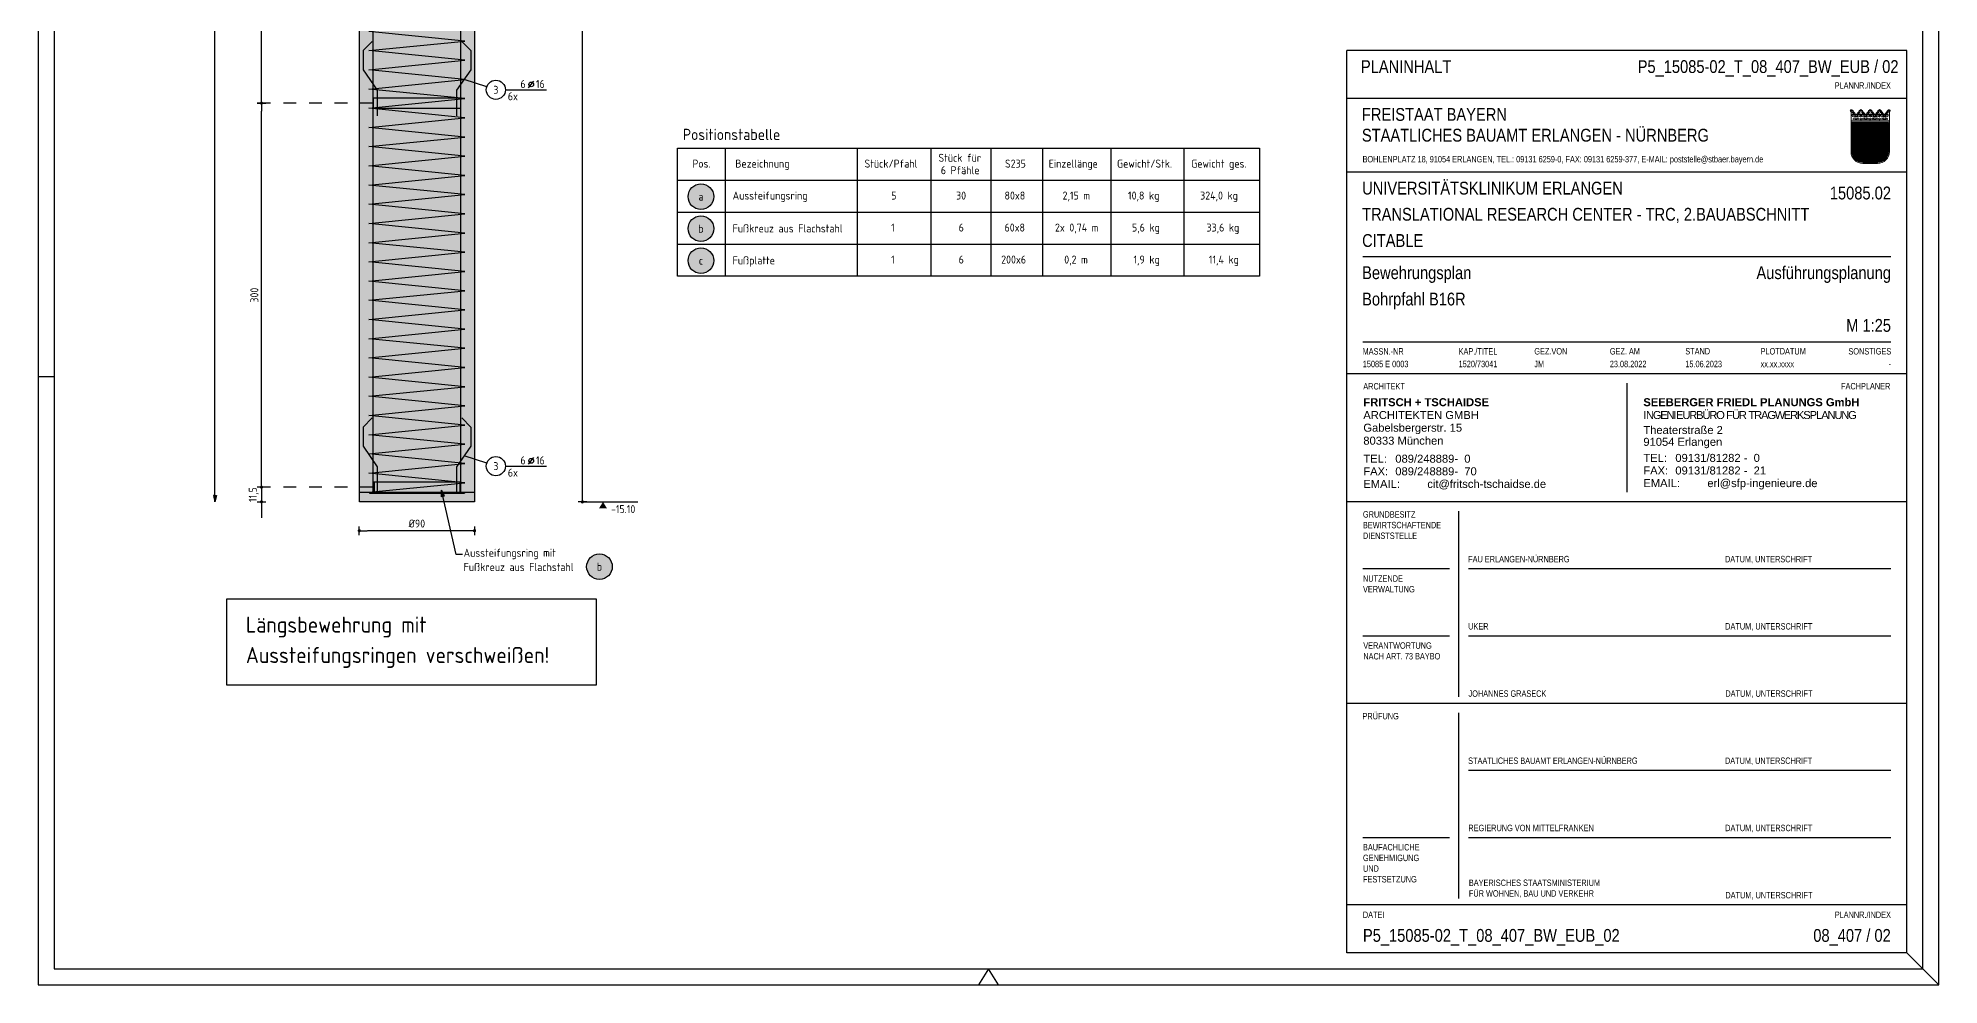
# Model space of a CAD drawing. Extents: x 3.7 to 23.8, y 8.8 to 30.4.
# Drawn here: x 3.68 to 18.53, y 8.82 to 16.22 of the extents above; entities that cross this region are included whole.
import ezdxf
from ezdxf.enums import TextEntityAlignment as Align

# ---------------------------------------------------------------- set-up
doc = ezdxf.new("R2010")
doc.units = 0
doc.header["$LTSCALE"] = 0.25
doc.linetypes.add('AUSGEZOGEN', pattern=[1000.01, 1000, 0.01])
doc.linetypes.add('DASHDOT2', pattern=[0.5, 0.25, -0.125, 0, -0.125])
for name, color, linetype in [('40 A Plankopf Text F+T', 7, 'Continuous'), ('ACHSEN', 7, 'Continuous'), ('BET-ANS', 7, 'Continuous'), ('BETON', 7, 'Continuous'), ('grau_hell', 7, 'Continuous'), ('grau_mittel', 7, 'Continuous'), ('HILFE', 7, 'Continuous'), ('koten', 7, 'Continuous'), ('MASSE', 7, 'Continuous'), ('POS', 7, 'Continuous'), ('RAHMEN', 7, 'Continuous'), ('RND', 7, 'Continuous'), ('STAHL', 7, 'Continuous'), ('TEXT', 7, 'Continuous')]:
    doc.layers.add(name, color=color, linetype=linetype)
doc.layers.add('NOPLOT', color=7, linetype='Continuous', plot=False)
doc.styles.add('ERSTELLTER_STIL_3', font='arial.ttf')
doc.styles.add('ERSTELLTER_STIL_4', font='arialbd.ttf')
doc.styles.add('plankopf_ArialN', font='ARIALN.TTF')
doc.styles.add('txt', font='isocp.shx')
doc.dimstyles.new('DOT_I', dxfattribs={"dimscale": 0.25, "dimtxt": 0.25, "dimasz": 0.25, "dimexe": 0.1, "dimexo": 0.3, "dimgap": 0.1, "dimtad": 1, "dimdec": 3, "dimzin": 3, "dimtxsty": 'txt', "dimblk": 'DOT', "dimblk1": 'DOT', "dimblk2": 'DOT', "dimsah": 1, "dimcen": 0.1, "dimse1": 1, "dimse2": 1, "dimazin": 0, "dimtfac": 1, "dimtdec": 4, "dimtix": 1, "dimtmove": 2, "dimatfit": 3, "dimfxl": 0, "dimtvp": 1, "dimtolj": 1, "dimtzin": 0, "dimarcsym": 0})
pattern_1 = [(0, (-322.07857, -163.97815), (8e-17, 0.254), [])]

# ---------------------------------------------------------------- blocks, each defined once
blk = doc.blocks.new('DINA1')
at = {"layer": 'RAHMEN'}
for p, q in [((0, 59.4), (0, 0)), ((84.1, 59.4), (0, 59.4)), ((84.1, 0), (84.1, 59.4)), ((0, 0), (84.1, 0))]:
    blk.add_line(p, q, dxfattribs=at)
at = {"layer": 'RAHMEN', "color": 5}
for p, q in [((2, 58.9), (2, 0.5)), ((83.6, 58.9), (2, 58.9)), ((83.6, 0.5), (83.6, 58.9)), ((2, 0.5), (83.6, 0.5))]:
    blk.add_line(p, q, dxfattribs=at)
at = {"layer": 'RAHMEN', "color": 7, "linetype": 'Continuous'}
for p, q in [((41.74, 59.4), (42.05, 58.9)), ((42.05, 58.9), (42.36, 59.4)), ((84.1, 30.01), (83.6, 29.7)), ((83.6, 29.7), (84.1, 29.39)), ((42.05, 0.5), (41.74, 0)), ((42.36, 0), (42.05, 0.5))]:
    blk.add_line(p, q, dxfattribs=at)
at = {"layer": 'RAHMEN', "color": 7}
for p, q in [((21, 0), (21, 0.5)), ((46.1, 0), (46.1, 0.5)), ((65.1, 0.5), (65.1, 0))]:
    blk.add_line(p, q, dxfattribs=at)
at = {"layer": 'RAHMEN', "color": 7, "style": 'txt'}
blk.add_text('DIN A1   0.5 m2', height=0.25, dxfattribs=at).set_placement((1.989, 0.133))
blk = doc.blocks.new('Bundeslandwappen')
at = {"lineweight": 9, "true_color": 0xffffff}
for points in [[(-5.75, 16.5), (-5.98, 16.5), (-5.98, 16.29), (-5.75, 16.29)], [(-5.09, 15.68), (-5.31, 15.68), (-5.31, 15.47), (-5.09, 15.47)], [(-3.49, 15.68), (-3.71, 15.68), (-3.71, 15.47), (-3.49, 15.47)], [(-2.82, 16.5), (-3.05, 16.5), (-3.05, 16.29), (-2.82, 16.29)], [(-2.15, 15.68), (-2.38, 15.68), (-2.38, 15.47), (-2.15, 15.47)], [(-0.56, 15.68), (-0.78, 15.68), (-0.78, 15.47), (-0.56, 15.47)], [(0.11, 16.5), (-0.11, 16.5), (-0.11, 16.29), (0.11, 16.29)], [(0.78, 15.68), (0.56, 15.68), (0.56, 15.47), (0.78, 15.47)], [(2.38, 15.68), (2.15, 15.68), (2.15, 15.47), (2.38, 15.47)], [(3.05, 16.5), (2.82, 16.5), (2.82, 16.29), (3.05, 16.29)], [(3.71, 15.68), (3.49, 15.68), (3.49, 15.47), (3.71, 15.47)], [(5.31, 15.68), (5.09, 15.68), (5.09, 15.47), (5.31, 15.47)], [(5.98, 16.5), (5.75, 16.5), (5.75, 16.29), (5.98, 16.29)]]:
    blk.add_hatch(color=7, dxfattribs=at).paths.add_polyline_path(points)
at = {"true_color": 0xffffff}
for points in [[(-5.34, 12.59), (-5.7, 12.59), (-5.7, 12.19), (-5.07, 11.96)], [(-1.42, 10.67), (-5.07, 11.96), (-3.57, 8.42), (0.08, 7.13)], [(0.86, 12.59), (-2.24, 12.59), (-1.42, 10.67), (2.23, 9.38)], [(3.96, 12.59), (1.66, 12.59), (4.37, 11.63)], [(-3.57, 8.42), (-5.7, 9.18), (-5.7, 6.17), (-2.07, 4.88)], [(-5.7, 6.14), (-5.7, 3.7, 0.041392), (-5.65, 3.14), (-4.21, 2.63)], [(3.73, 5.84), (0.08, 7.13), (1.58, 3.59), (5.23, 2.29)], [(5.7, 8.15), (2.23, 9.38), (3.73, 5.84), (5.7, 5.14)], [(5.7, 11.16), (4.37, 11.63), (5.7, 8.5)], [(-0.56, 1.34), (-4.21, 2.63), (-3.29, 0.45, 0.073774), (-2.3, 0.3), (-0.12, 0.3)], [(1.58, 3.59), (-2.07, 4.88), (-0.56, 1.34), (2.36, 0.3, 0.043654), (2.95, 0.36)]]:
    blk.add_hatch(color=7, dxfattribs=at).paths.add_polyline_path(points)
at = {"lineweight": 9}
h = blk.add_hatch(dxfattribs=at)
h.set_pattern_fill('ANSI31', color=256, scale=0.08, angle=315, style=0)
h.set_pattern_definition(pattern_1)
h.paths.add_polyline_path([(-5.07, 11.96), (-5.7, 12.19), (-5.7, 9.18), (-3.57, 8.42)])
h = blk.add_hatch(dxfattribs=at)
h.set_pattern_fill('ANSI31', color=256, scale=0.08, angle=315, style=0)
h.set_pattern_definition(pattern_1)
h.paths.add_polyline_path([(-2.24, 12.59), (-5.34, 12.59), (-5.07, 11.96), (-1.42, 10.67)])
h = blk.add_hatch(dxfattribs=at)
h.set_pattern_fill('ANSI31', color=256, scale=0.08, angle=315, style=0)
h.set_pattern_definition(pattern_1)
h.paths.add_polyline_path([(4.37, 11.63), (1.66, 12.59), (0.86, 12.59), (2.23, 9.38), (5.7, 8.15), (5.7, 8.5)])
h = blk.add_hatch(dxfattribs=at)
h.set_pattern_fill('ANSI31', color=256, scale=0.08, angle=315, style=0)
h.set_pattern_definition(pattern_1)
h.paths.add_polyline_path([(5.7, 12.59), (3.96, 12.59), (4.37, 11.63), (5.7, 11.16)])
h = blk.add_hatch(dxfattribs=at)
h.set_pattern_fill('ANSI31', color=256, scale=0.08, angle=315, style=0)
h.set_pattern_definition(pattern_1)
h.paths.add_polyline_path([(-2.07, 4.88), (-5.7, 6.17), (-5.7, 6.14), (-4.21, 2.63), (-0.56, 1.34)])
h = blk.add_hatch(dxfattribs=at)
h.set_pattern_fill('ANSI31', color=256, scale=0.08, angle=315, style=0)
h.set_pattern_definition(pattern_1)
h.paths.add_polyline_path([(0.08, 7.13), (-3.57, 8.42), (-2.07, 4.88), (1.58, 3.59)])
h = blk.add_hatch(dxfattribs=at)
h.set_pattern_fill('ANSI31', color=256, scale=0.08, angle=315, style=0)
h.set_pattern_definition(pattern_1)
h.paths.add_polyline_path([(2.23, 9.38), (-1.42, 10.67), (0.08, 7.13), (3.73, 5.84)])
h = blk.add_hatch(dxfattribs=at)
h.set_pattern_fill('ANSI31', color=256, scale=0.08, angle=315, style=0)
h.set_pattern_definition(pattern_1)
h.paths.add_polyline_path([(-4.21, 2.63), (-5.65, 3.14, 0.285055), (-3.29, 0.45)])
h = blk.add_hatch(dxfattribs=at)
h.set_pattern_fill('ANSI31', color=256, scale=0.08, angle=315, style=0)
h.set_pattern_definition(pattern_1)
h.paths.add_polyline_path([(-0.56, 1.34), (-0.12, 0.3), (2.3, 0.3, 0.004354), (2.36, 0.3)])
h = blk.add_hatch(dxfattribs=at)
h.set_pattern_fill('ANSI31', color=256, scale=0.08, angle=315, style=0)
h.set_pattern_definition(pattern_1)
h.paths.add_polyline_path([(5.31, 2.11), (5.23, 2.29), (1.58, 3.59), (2.95, 0.36, 0.22704)])
h = blk.add_hatch(dxfattribs=at)
h.set_pattern_fill('ANSI31', color=256, scale=0.08, angle=315, style=0)
h.set_pattern_definition(pattern_1)
h.paths.add_polyline_path([(5.7, 5.14), (3.73, 5.84), (5.23, 2.29), (5.37, 2.24, 0.111178), (5.7, 3.7)])
for p, q in [((-6, 16.1), (-6, 3.7)), ((-6, 13.29), (6, 13.29)), ((-6, 12.94), (6, 12.94)), ((-5.7, 12.59), (-5.7, 3.7)), ((-5.7, 12.59), (5.7, 12.59)), ((-5.7, 12.19), (5.7, 8.15)), ((-5.64, 14.97), (-5.64, 15.18)), ((-5.61, 16.59), (-5.62, 16.68)), ((-5.34, 12.59), (-0.12, 0.3)), ((-5.33, 15.19), (-5.33, 15.05)), ((-4.68, 14.54), (-5.26, 14.54)), ((-4.12, 14.54), (-3.54, 14.54)), ((-3.47, 15.19), (-3.47, 15.05)), ((-3.36, 13.9), (-2.93, 14.17)), ((-2.93, 13.63), (-3.36, 13.9)), ((-3.19, 16.59), (-3.18, 16.67)), ((-3.16, 14.97), (-3.16, 15.18)), ((-2.93, 15.58), (-2.93, 14.47)), ((-2.93, 14.17), (-2.5, 13.9)), ((-2.5, 13.9), (-2.93, 13.63)), ((-2.71, 14.97), (-2.71, 15.18)), ((-2.68, 16.59), (-2.69, 16.67)), ((-2.4, 15.19), (-2.4, 15.05)), ((-1.74, 14.54), (-2.32, 14.54)), ((-2.24, 12.59), (2.95, 0.36)), ((-1.19, 14.54), (-0.61, 14.54)), ((-0.54, 15.19), (-0.54, 15.05)), ((0, 14.17), (-0.43, 13.9)), ((-0.43, 13.9), (0, 13.63)), ((-0.25, 16.59), (-0.24, 16.67)), ((-0.22, 14.97), (-0.22, 15.18)), ((0, 15.58), (0, 14.47)), ((0.43, 13.9), (0, 14.17)), ((0, 13.63), (0.43, 13.9)), ((0.22, 14.97), (0.22, 15.18)), ((0.25, 16.59), (0.24, 16.67)), ((0.54, 15.19), (0.54, 15.05)), ((1.19, 14.54), (0.61, 14.54)), ((0.86, 12.59), (5.31, 2.11)), ((1.66, 12.59), (5.7, 11.16)), ((1.74, 14.54), (2.32, 14.54)), ((2.4, 15.19), (2.4, 15.05)), ((2.93, 14.17), (2.5, 13.9)), ((2.5, 13.9), (2.93, 13.63)), ((2.68, 16.59), (2.69, 16.67)), ((2.71, 14.97), (2.71, 15.18)), ((2.93, 15.58), (2.93, 14.47)), ((3.36, 13.9), (2.93, 14.17)), ((2.93, 13.63), (3.36, 13.9)), ((3.16, 14.97), (3.16, 15.18)), ((3.19, 16.59), (3.18, 16.67)), ((3.47, 15.19), (3.47, 15.05)), ((4.12, 14.54), (3.54, 14.54)), ((3.96, 12.59), (5.7, 8.5)), ((4.68, 14.54), (5.26, 14.54)), ((5.33, 15.19), (5.33, 15.05)), ((5.61, 16.59), (5.62, 16.68)), ((5.64, 14.97), (5.64, 15.18)), ((5.7, 3.7), (5.7, 12.59)), ((6, 3.7), (6, 16.1)), ((-5.7, 9.18), (5.7, 5.14)), ((-5.7, 6.17), (5.37, 2.24)), ((-5.7, 6.14), (-3.29, 0.45)), ((-5.66, 3.14), (2.36, 0.3)), ((-2.3, 0.3), (2.3, 0.3)), ((-2.3, 0), (2.3, 0))]:
    blk.add_line(p, q, dxfattribs=at)
for points in [[(-5.75, 16.29), (-5.98, 16.29), (-5.98, 16.5), (-5.75, 16.5)], [(-5.09, 15.47), (-5.31, 15.47), (-5.31, 15.68), (-5.09, 15.68)], [(-4.07, 13.71), (-4.83, 13.71), (-4.83, 14.1), (-4.07, 14.1)], [(-3.71, 15.47), (-3.49, 15.47), (-3.49, 15.68), (-3.71, 15.68)], [(-2.82, 16.29), (-3.05, 16.29), (-3.05, 16.5), (-2.82, 16.5)], [(-2.15, 15.47), (-2.38, 15.47), (-2.38, 15.68), (-2.15, 15.68)], [(-1.8, 13.71), (-1.04, 13.71), (-1.04, 14.1), (-1.8, 14.1)], [(-0.78, 15.47), (-0.56, 15.47), (-0.56, 15.68), (-0.78, 15.68)], [(0.11, 16.29), (-0.11, 16.29), (-0.11, 16.5), (0.11, 16.5)], [(0.78, 15.47), (0.56, 15.47), (0.56, 15.68), (0.78, 15.68)], [(1.8, 13.71), (1.04, 13.71), (1.04, 14.1), (1.8, 14.1)], [(2.15, 15.47), (2.38, 15.47), (2.38, 15.68), (2.15, 15.68)], [(3.05, 16.29), (2.82, 16.29), (2.82, 16.5), (3.05, 16.5)], [(3.71, 15.47), (3.49, 15.47), (3.49, 15.68), (3.71, 15.68)], [(4.07, 13.71), (4.83, 13.71), (4.83, 14.1), (4.07, 14.1)], [(5.09, 15.47), (5.31, 15.47), (5.31, 15.68), (5.09, 15.68)], [(5.75, 16.29), (5.98, 16.29), (5.98, 16.5), (5.75, 16.5)]]:
    blk.add_lwpolyline(points, close=True, dxfattribs=at)
for centre in [(-5.28, 13.9), (-3.71, 13.9), (-2.2, 13.9), (-0.68, 13.9), (0.68, 13.9), (2.2, 13.9), (3.71, 13.9), (5.28, 13.9)]:
    blk.add_circle(centre, 0.123, dxfattribs=at)
for centre, radius, start, end in [((-5.89, 16.45), 0.362, 44.66814, 253.11831), ((-5.67, 16.67), 0.05, 6.6615, 44.66814), ((-5.49, 15.18), 0.157, 3.2756, 179.55206), ((-5.19, 14.99), 0.453, 182.83284, 261.30427), ((-5.56, 16.59), 0.05, 186.6615, 265.62087), ((-5.42, 15.99), 0.179, 74.78828, 15.13561), ((-5.59, 16.26), 0.281, 346.02321, 85.62087), ((-5.36, 16.21), 0.05, 254.78828, 346.02321), ((-5.26, 15.23), 0.191, 249.63581, 3.08566), ((-5.2, 16.05), 0.05, 93.06329, 195.13561), ((-5.19, 15.87), 0.224, 350.95424, 93.06329), ((-5.02, 15.24), 0.05, 82.94673, 183.08566), ((-4.99, 15.54), 0.249, 262.94673, 77.88554), ((-4.92, 15.83), 0.05, 170.95424, 257.88554), ((-4.62, 14.89), 0.224, 71.40005, 0), ((-4.71, 14.85), 0.312, 275.96495, 353.97732), ((-4.4, 15.24), 0.208, 317.07745, 222.92255), ((-4.18, 14.89), 0.224, 180, 108.59995), ((-4.09, 14.85), 0.312, 186.02268, 264.03505), ((-3.81, 15.54), 0.249, 102.11446, 277.05327), ((-3.88, 15.83), 0.05, 282.11446, 9.04576), ((-3.61, 15.87), 0.224, 86.93671, 189.04576), ((-3.78, 15.24), 0.05, 356.91434, 97.05327), ((-3.54, 15.23), 0.191, 176.91434, 290.36419), ((-3.6, 16.05), 0.05, 344.86439, 86.93671), ((-3.38, 15.99), 0.179, 164.86439, 105.21172), ((-3.61, 14.99), 0.453, 278.69573, 357.16716), ((-3.21, 16.26), 0.281, 94.37913, 193.97679), ((-3.44, 16.21), 0.05, 193.97679, 285.21172), ((-3.31, 15.18), 0.157, 0.44794, 176.7244), ((-3.24, 16.59), 0.05, 274.37913, 353.3385), ((-3.13, 16.67), 0.05, 155.22882, 173.3385), ((-2.93, 16.58), 0.264, 24.0166, 155.34093), ((-2.55, 15.18), 0.157, 3.2756, 179.55206), ((-2.26, 14.99), 0.453, 182.83284, 261.30427), ((-2.74, 16.66), 0.05, 6.6615, 24.0166), ((-2.63, 16.59), 0.05, 186.6615, 265.62087), ((-2.49, 15.99), 0.179, 74.78828, 15.13561), ((-2.65, 16.26), 0.281, 346.02321, 85.62087), ((-2.43, 16.21), 0.05, 254.78828, 346.02321), ((-2.33, 15.23), 0.191, 249.63581, 3.08566), ((-2.27, 16.05), 0.05, 93.06329, 195.13561), ((-2.26, 15.87), 0.224, 350.95424, 93.06329), ((-2.09, 15.24), 0.05, 82.94673, 183.08566), ((-2.05, 15.54), 0.249, 262.94673, 77.88554), ((-1.99, 15.83), 0.05, 170.95424, 257.88554), ((-1.69, 14.89), 0.224, 71.40005, 0), ((-1.78, 14.85), 0.312, 275.96495, 353.97732), ((-1.47, 15.24), 0.208, 317.07745, 222.92255), ((-1.24, 14.89), 0.224, 180, 108.59995), ((-1.16, 14.85), 0.312, 186.02268, 264.03505), ((-0.88, 15.54), 0.249, 102.11446, 277.05327), ((-0.94, 15.83), 0.05, 282.11446, 9.04576), ((-0.67, 15.87), 0.224, 86.93671, 189.04576), ((-0.84, 15.24), 0.05, 356.91434, 97.05327), ((-0.6, 15.23), 0.191, 176.91434, 290.36419), ((-0.66, 16.05), 0.05, 344.86439, 86.93671), ((-0.44, 15.99), 0.179, 164.86439, 105.21172), ((-0.68, 14.99), 0.453, 278.69573, 357.16716), ((-0.28, 16.26), 0.281, 94.37913, 193.97679), ((-0.5, 16.21), 0.05, 193.97679, 285.21172), ((-0.38, 15.18), 0.157, 0.44794, 176.7244), ((-0.3, 16.59), 0.05, 274.37913, 353.3385), ((0, 16.58), 0.264, 24.0166, 155.34093), ((-0.19, 16.67), 0.05, 155.22882, 173.3385), ((0.38, 15.18), 0.157, 3.2756, 179.55206), ((0.68, 14.99), 0.453, 182.83284, 261.30427), ((0.19, 16.66), 0.05, 6.6615, 24.0166), ((0.3, 16.59), 0.05, 186.6615, 265.62087), ((0.44, 15.99), 0.179, 74.78828, 15.13561), ((0.28, 16.26), 0.281, 346.02321, 85.62087), ((0.5, 16.21), 0.05, 254.78828, 346.02321), ((0.6, 15.23), 0.191, 249.63581, 3.08566), ((0.66, 16.05), 0.05, 93.06329, 195.13561), ((0.67, 15.87), 0.224, 350.95424, 93.06329), ((0.84, 15.24), 0.05, 82.94673, 183.08566), ((0.88, 15.54), 0.249, 262.94673, 77.88554), ((0.94, 15.83), 0.05, 170.95424, 257.88554), ((1.24, 14.89), 0.224, 71.40005, 0), ((1.16, 14.85), 0.312, 275.96495, 353.97732), ((1.47, 15.24), 0.208, 317.07745, 222.92255), ((1.69, 14.89), 0.224, 180, 108.59995), ((1.78, 14.85), 0.312, 186.02268, 264.03505), ((2.05, 15.54), 0.249, 102.11446, 277.05327), ((1.99, 15.83), 0.05, 282.11446, 9.04576), ((2.26, 15.87), 0.224, 86.93671, 189.04576), ((2.09, 15.24), 0.05, 356.91434, 97.05327), ((2.33, 15.23), 0.191, 176.91434, 290.36419), ((2.27, 16.05), 0.05, 344.86439, 86.93671), ((2.49, 15.99), 0.179, 164.86439, 105.21172), ((2.26, 14.99), 0.453, 278.69573, 357.16716), ((2.65, 16.26), 0.281, 94.37913, 193.97679), ((2.43, 16.21), 0.05, 193.97679, 285.21172), ((2.55, 15.18), 0.157, 0.44794, 176.7244), ((2.63, 16.59), 0.05, 274.37913, 353.3385), ((2.93, 16.58), 0.264, 24.0166, 155.34093), ((2.74, 16.67), 0.05, 155.22882, 173.3385), ((3.31, 15.18), 0.157, 3.2756, 179.55206), ((3.61, 14.99), 0.453, 182.83284, 261.30427), ((3.13, 16.66), 0.05, 6.6615, 24.0166), ((3.24, 16.59), 0.05, 186.6615, 265.62087), ((3.38, 15.99), 0.179, 74.78828, 15.13561), ((3.21, 16.26), 0.281, 346.02321, 85.62087), ((3.44, 16.21), 0.05, 254.78828, 346.02321), ((3.54, 15.23), 0.191, 249.63581, 3.08566), ((3.6, 16.05), 0.05, 93.06329, 195.13561), ((3.61, 15.87), 0.224, 350.95424, 93.06329), ((3.78, 15.24), 0.05, 82.94673, 183.08566), ((3.81, 15.54), 0.249, 262.94673, 77.88554), ((3.88, 15.83), 0.05, 170.95424, 257.88554), ((4.18, 14.89), 0.224, 71.40005, 0), ((4.09, 14.85), 0.312, 275.96495, 353.97732), ((4.4, 15.24), 0.208, 317.07745, 222.92255), ((4.62, 14.89), 0.224, 180, 108.59995), ((4.71, 14.85), 0.312, 186.02268, 264.03505), ((4.99, 15.54), 0.249, 102.11446, 277.05327), ((4.92, 15.83), 0.05, 282.11446, 9.04576), ((5.19, 15.87), 0.224, 86.93671, 189.04576), ((5.02, 15.24), 0.05, 356.91434, 97.05327), ((5.26, 15.23), 0.191, 176.91434, 290.36419), ((5.2, 16.05), 0.05, 344.86439, 86.93671), ((5.42, 15.99), 0.179, 164.86439, 105.21172), ((5.19, 14.99), 0.453, 278.69573, 357.16716), ((5.59, 16.26), 0.281, 94.37913, 193.97679), ((5.36, 16.21), 0.05, 193.97679, 285.21172), ((5.49, 15.18), 0.157, 0.44794, 176.7244), ((5.56, 16.59), 0.05, 274.37913, 353.3385), ((5.67, 16.67), 0.05, 135.33186, 173.3385), ((5.89, 16.45), 0.362, 286.88169, 135.33186), ((-2.3, 3.7), 3.7, 180, 270), ((-2.3, 3.7), 3.4, 180, 270), ((2.3, 3.7), 3.7, 270, 0), ((2.3, 3.7), 3.4, 270, 0)]:
    blk.add_arc(centre, radius, start, end, dxfattribs=at)
blk = doc.blocks.new('Plankopf_PU')
for p, q in [((-18.5, 25.4), (-18.5, 27.7)), ((-1, 27.7), (-18.5, 27.7)), ((-1, 27.7), (-18.5, 27.7)), ((-1, 25.4), (-1, 27.7)), ((-1, 25.4), (-18.5, 25.4)), ((-1, 25.4), (-18.5, 25.4)), ((-18.5, 19.1), (-18.5, 25.4)), ((-1, 19.1), (-1, 25.4)), ((-1.5, 22.75), (-18, 22.75)), ((-18, 20.1), (-1.5, 20.1)), ((-18.5, 15.1), (-18.5, 19.1)), ((-1, 19.1), (-18.5, 19.1)), ((-1, 15.1), (-1, 19.1)), ((-9.75, 18.8), (-9.75, 15.4)), ((-1, 15.1), (-18.5, 15.1)), ((-1, 15.1), (-18.5, 15.1)), ((-18.5, 8.8), (-18.5, 15.1)), ((-1, 8.8), (-1, 15.1)), ((-15, 9), (-15, 14.8)), ((-15.3, 13), (-18, 13)), ((-1.5, 13), (-14.7, 13)), ((-15.3, 10.9), (-18, 10.9)), ((-1.5, 10.9), (-14.7, 10.9)), ((-18.5, 2.5), (-18.5, 8.8)), ((-1, 8.8), (-18.5, 8.8)), ((-15, 2.7), (-15, 8.5)), ((-1, 2.5), (-1, 8.8)), ((-1.5, 6.7), (-14.7, 6.7)), ((-15.3, 4.6), (-18, 4.6)), ((-1.5, 4.6), (-14.7, 4.6)), ((-1, 2.5), (-18.5, 2.5)), ((-18.5, 1), (-18.5, 2.5)), ((-1, 2.5), (-18.5, 2.5)), ((-1, 1), (-1, 2.5)), ((-1, 1), (-18.5, 1))]:
    blk.add_line(p, q)
at = {"xscale": 0.1, "yscale": 0.1, "zscale": 0.1}
blk.add_blockref('Bundeslandwappen', (-2.148, 25.669), dxfattribs=at)
at = {"linetype": 'AUSGEZOGEN', "lineweight": 35, "style": 'plankopf_ArialN'}
for s, height, p in [('FREISTAAT BAYERN', 0.4, (-18.032, 27.401)), ('PRÜFUNG', 0.2, (-18.013, 8.5))]:
    blk.add_text(s, height=height, dxfattribs=at).set_placement(p, align=Align.TOP_LEFT)
blk.add_text('STAATLICHES BAUAMT ERLANGEN - NÜRNBERG', height=0.4, dxfattribs=at).set_placement((-18.032, 26.552), align=Align.MIDDLE_LEFT)
at = {"style": 'plankopf_ArialN'}
for s, p in [('BOHLENPLATZ 18, 91054 ERLANGEN, TEL.: 09131 6259-0, FAX: 09131 6259-377, E-MAIL: poststelle@stbaer.bayern.de', (-18.012, 25.702)), ('MASSN.-NR', (-18.011, 19.698)), ('KAP./TITEL', (-15.01, 19.698)), ('GEZ.VON', (-12.644, 19.7)), ('GEZ. AM', (-10.286, 19.7)), ('STAND', (-7.927, 19.702)), ('PLOTDATUM', (-5.574, 19.7)), ('FAU ERLANGEN-NÜRNBERG', (-14.712, 13.207)), ('DATUM, UNTERSCHRIFT', (-6.687, 13.207)), ('UKER', (-14.712, 11.107)), ('DATUM, UNTERSCHRIFT', (-6.68, 11.106)), ('JOHANNES GRASECK', (-14.7, 9.005)), ('DATUM, UNTERSCHRIFT', (-6.675, 9.005)), ('STAATLICHES BAUAMT ERLANGEN-NÜRNBERG', (-14.712, 6.907)), ('DATUM, UNTERSCHRIFT', (-6.687, 6.907)), ('REGIERUNG VON MITTELFRANKEN', (-14.705, 4.806)), ('DATUM, UNTERSCHRIFT', (-6.68, 4.806)), ('DATUM, UNTERSCHRIFT', (-6.675, 2.705)), ('DATEI', (-18.002, 2.095))]:
    blk.add_text(s, height=0.2, dxfattribs=at).set_placement(p)
for s, p in [('SONSTIGES', (-1.493, 19.7)), ('PLANNR./INDEX', (-1.501, 2.095))]:
    blk.add_text(s, height=0.2, dxfattribs=at).set_placement(p, align=Align.RIGHT)
at = {"linetype": 'AUSGEZOGEN', "lineweight": 35, "style": 'plankopf_ArialN'}
blk.add_text('ARCHITEKT', height=0.2, dxfattribs=at).set_placement((-17.989, 18.607))
blk.add_text('FACHPLANER', height=0.2, dxfattribs=at).set_placement((-1.52, 18.611), align=Align.RIGHT)
at = {"insert": (-5.574, 19.303), "char_height": 0.2, "attachment_point": 7, "style": 'plankopf_ArialN'}
blk.add_mtext('xx.xx.xxxx', dxfattribs=at)
at = {"char_height": 0.2, "attachment_point": 1, "style": 'plankopf_ArialN'}
for s, insert, width in [('GRUNDBESITZ\\PBEWIRTSCHAFTENDE DIENSTSTELLE', (-18, 14.804), 2.5), ('NUTZENDE^JVERWALTUNG', (-17.998, 12.8), 2.69843), ('VERANTWORTUNG  NACH ART. 73 BAYBO', (-17.988, 10.705), 2.68768), ('BAUFACHLICHE GENEHMIGUNG UND FESTSETZUNG', (-17.998, 4.404), 2.2311), ('BAYERISCHES STAATSMINISTERIUM ^JFÜR WOHNEN, BAU UND VERKEHR', (-14.689, 3.294), 9.29412)]:
    blk.add_mtext(s, dxfattribs=dict(at, insert=insert, width=width))
at = {"style": 'plankopf_ArialN'}
for tag, p in [('PROJEKTBEZEICHNUNGZ1', (-18.025, 24.578)), ('PROJEKTBEZEICHNUNGZ2', (-18.025, 23.761)), ('PROJEKTBEZEICHNUNGZ3', (-18.025, 22.941))]:
    blk.add_attdef(tag, text='', height=0.4, dxfattribs=at).set_placement(p, align=Align.BOTTOM_LEFT)
for tag, p in [('GEB.-NR', (-1.5, 24.946)), ('0.000X', (-1.507, 1.749))]:
    blk.add_attdef(tag, text='', height=0.4, dxfattribs=at).set_placement(p, align=Align.TOP_RIGHT)
for tag, p, height in [('PLANINHALTZ1', (-18.025, 22.055), 0.4), ('PLANINHALTZ2', (-18.025, 21.232), 0.4), ('PLANINHALTZ3', (-18.025, 20.409), 0.4), ('MASSN.-NR', (-18.005, 19.303), 0.2), ('KAPITEL/TITEL', (-15.01, 19.303), 0.2), ('GEZ_VON', (-12.644, 19.303), 0.2), ('GEZ_AM', (-10.286, 19.303), 0.2), ('STAND', (-7.927, 19.303), 0.2)]:
    blk.add_attdef(tag, p, '', height=height, dxfattribs=at)
for tag, height, p in [('PLANUNGSPHASE', 0.4, (-1.5, 22.055)), ('PROJEKTKATEGORIE', 0.4, (-1.5, 21.232)), ('MAßSTAB', 0.4, (-1.5, 20.409)), ('SONSTIGES', 0.2, (-1.5, 19.303))]:
    blk.add_attdef(tag, text='', height=height, dxfattribs=at).set_placement(p, align=Align.RIGHT)
at = {"layer": '40 A Plankopf Text F+T', "color": 7, "linetype": 'Continuous', "lineweight": 13, "char_height": 0.25, "attachment_point": 7}
for s, insert, style in [('\\A1;ARCHITEKTEN GMBH', (-17.988, 17.68), 'ERSTELLTER_STIL_3'), ('\\A1;FRITSCH + TSCHAIDSE ', (-17.988, 18.081), 'ERSTELLTER_STIL_4'), ('\\A1;SEEBERGER FRIEDL PLANUNGS GmbH', (-9.238, 18.081), 'ERSTELLTER_STIL_4'), ('\\A1;{\\T0.8;INGENIEURBÜRO FÜR TRAGWERKSPLANUNG}', (-9.238, 17.68), 'ERSTELLTER_STIL_3'), ('\\A1;Gabelsbergerstr. 15', (-17.988, 17.212), 'ERSTELLTER_STIL_3'), ('\\A1;Theaterstraße 2', (-9.238, 17.212), 'ERSTELLTER_STIL_3'), ('\\A1;80333 München', (-17.988, 16.879), 'ERSTELLTER_STIL_3'), ('\\A1;91054 Erlangen', (-9.238, 16.771), 'ERSTELLTER_STIL_3')]:
    blk.add_mtext(s, dxfattribs=dict(at, insert=insert, style=style))
at = {"layer": '40 A Plankopf Text F+T', "color": 7, "linetype": 'Continuous', "lineweight": 13, "char_height": 0.25, "attachment_point": 7, "line_spacing_factor": 0.945293, "style": 'ERSTELLTER_STIL_3'}
for s, insert in [('\\A1;TEL: ^I089/248889-  0\\PFAX: ^I089/248889-  70\\PEMAIL: ^Icit@fritsch-tschaidse.de', (-17.988, 15.481)), ('\\A1;TEL: ^I09131/81282 -  0\\PFAX: ^I09131/81282 -  21\\PEMAIL: ^Ierl@sfp-ingenieure.de', (-9.238, 15.481))]:
    blk.add_mtext(s, dxfattribs=dict(at, insert=insert))
blk = doc.blocks.new('DOT')
at = {"layer": 'MASSE', "color": 7, "linetype": 'Continuous'}
for p, q in [((0, 0), (-1, 0)), ((0, 0.54), (0, -0.54))]:
    blk.add_line(p, q, dxfattribs=at)
at = {"layer": 'MASSE', "color": 7, "linetype": 'Continuous', "const_width": 0.2}
blk.add_lwpolyline([(-0.1, 0, 1), (0.1, 0, 1)], format="xyb", close=True, dxfattribs=at)
blk = doc.blocks.new('*D20')
at = {"layer": 'Defpoints', "color": 0, "linetype": 'AUSGEZOGEN', "transparency": 16777216}
for p in [(7.934, 26.893), (7.934, 26.893), (7.934, 12.593)]:
    blk.add_point(p, dxfattribs=at)
at = {"layer": 'MASSE', "color": 0, "linetype": 'AUSGEZOGEN', "lineweight": -2, "transparency": 16777216}
blk.add_line((7.934, 12.655), (7.934, 26.83), dxfattribs=at)
at = {"layer": 'MASSE', "color": 0, "linetype": 'AUSGEZOGEN', "lineweight": -2, "transparency": 16777216, "xscale": 0.0625, "yscale": 0.0625, "zscale": 0.0625}
for p, rotation in [((7.934, 26.893), 90), ((7.934, 12.593), 270)]:
    blk.add_blockref('DOT', p, dxfattribs=dict(at, rotation=rotation))
at = {"layer": 'MASSE', "color": 0, "linetype": 'AUSGEZOGEN', "transparency": 16777216, "insert": (7.878, 19.743), "char_height": 0.0625, "attachment_point": 5, "rotation": 90, "style": 'txt'}
blk.add_mtext('\\A1;1430', dxfattribs=at)
blk = doc.blocks.new('OKRD_U')
at = {"color": 0, "linetype": 'ByBlock'}
blk.add_solid([(-0.125, -0.202), (0.125, -0.202), (0, 0)], dxfattribs=at)
at = {"color": 0, "linetype": 'ByBlock', "style": 'txt'}
blk.add_attdef('OKRD', (0.25, -0.35), '', height=0.25, dxfattribs=at)
blk = doc.blocks.new('*D22')
at = {"layer": 'Defpoints', "color": 0, "linetype": 'AUSGEZOGEN', "transparency": 16777216}
for p in [(6.191, 12.368), (6.191, 12.368), (7.091, 12.368)]:
    blk.add_point(p, dxfattribs=at)
at = {"layer": 'MASSE', "color": 0, "linetype": 'AUSGEZOGEN', "lineweight": -2, "transparency": 16777216}
blk.add_line((7.029, 12.368), (6.254, 12.368), dxfattribs=at)
at = {"layer": 'MASSE', "color": 0, "linetype": 'AUSGEZOGEN', "lineweight": -2, "transparency": 16777216, "xscale": 0.0625, "yscale": 0.0625, "zscale": 0.0625, "rotation": 180}
blk.add_blockref('DOT', (6.191, 12.368), dxfattribs=at)
at = {"layer": 'MASSE', "color": 0, "linetype": 'AUSGEZOGEN', "lineweight": -2, "transparency": 16777216, "xscale": 0.0625, "yscale": 0.0625, "zscale": 0.0625}
blk.add_blockref('DOT', (7.091, 12.368), dxfattribs=at)
at = {"layer": 'MASSE', "color": 0, "linetype": 'AUSGEZOGEN', "transparency": 16777216, "insert": (6.641, 12.424), "char_height": 0.0625, "attachment_point": 5, "style": 'txt'}
blk.add_mtext('\\A1;%%C90', dxfattribs=at)
blk = doc.blocks.new('*D617')
at = {"layer": 'Defpoints', "color": 0, "linetype": 'AUSGEZOGEN', "transparency": 16777216}
for p in [(5.427, 12.708), (5.427, 12.593), (5.427, 12.593)]:
    blk.add_point(p, dxfattribs=at)
at = {"layer": 'MASSE', "color": 0, "linetype": 'AUSGEZOGEN', "lineweight": -2, "transparency": 16777216}
for p, q in [((5.427, 12.77), (5.427, 12.833)), ((5.427, 12.708), (5.427, 12.593)), ((5.427, 12.53), (5.427, 12.468))]:
    blk.add_line(p, q, dxfattribs=at)
at = {"layer": 'MASSE', "color": 0, "linetype": 'AUSGEZOGEN', "lineweight": -2, "transparency": 16777216, "xscale": 0.0625, "yscale": 0.0625, "zscale": 0.0625}
for p, rotation in [((5.427, 12.708), 270), ((5.427, 12.593), 90)]:
    blk.add_blockref('DOT', p, dxfattribs=dict(at, rotation=rotation))
at = {"layer": 'MASSE', "color": 0, "linetype": 'AUSGEZOGEN', "transparency": 16777216, "insert": (5.366, 12.65), "char_height": 0.0625, "attachment_point": 5, "rotation": 90, "style": 'txt'}
blk.add_mtext('\\A1;11,5', dxfattribs=at)
blk = doc.blocks.new('*D618')
at = {"layer": 'Defpoints', "color": 0, "linetype": 'AUSGEZOGEN', "transparency": 16777216}
for p in [(5.427, 15.708), (5.427, 15.708), (5.427, 12.708)]:
    blk.add_point(p, dxfattribs=at)
at = {"layer": 'MASSE', "color": 0, "linetype": 'AUSGEZOGEN', "lineweight": -2, "transparency": 16777216}
blk.add_line((5.427, 12.77), (5.427, 15.645), dxfattribs=at)
at = {"layer": 'MASSE', "color": 0, "linetype": 'AUSGEZOGEN', "lineweight": -2, "transparency": 16777216, "xscale": 0.0625, "yscale": 0.0625, "zscale": 0.0625}
for p, rotation in [((5.427, 15.708), 90), ((5.427, 12.708), 270)]:
    blk.add_blockref('DOT', p, dxfattribs=dict(at, rotation=rotation))
at = {"layer": 'MASSE', "color": 0, "linetype": 'AUSGEZOGEN', "transparency": 16777216, "insert": (5.371, 14.208), "char_height": 0.0625, "attachment_point": 5, "rotation": 90, "style": 'txt'}
blk.add_mtext('\\A1;300', dxfattribs=at)
blk = doc.blocks.new('*D619')
at = {"layer": 'Defpoints', "color": 0, "linetype": 'AUSGEZOGEN', "transparency": 16777216}
for p in [(5.427, 18.708), (5.427, 18.708), (5.427, 15.708)]:
    blk.add_point(p, dxfattribs=at)
at = {"layer": 'MASSE', "color": 0, "linetype": 'AUSGEZOGEN', "lineweight": -2, "transparency": 16777216}
blk.add_line((5.427, 15.77), (5.427, 18.645), dxfattribs=at)
at = {"layer": 'MASSE', "color": 0, "linetype": 'AUSGEZOGEN', "lineweight": -2, "transparency": 16777216, "xscale": 0.0625, "yscale": 0.0625, "zscale": 0.0625}
for p, rotation in [((5.427, 18.708), 90), ((5.427, 15.708), 270)]:
    blk.add_blockref('DOT', p, dxfattribs=dict(at, rotation=rotation))
at = {"layer": 'MASSE', "color": 0, "linetype": 'AUSGEZOGEN', "transparency": 16777216, "insert": (5.371, 17.208), "char_height": 0.0625, "attachment_point": 5, "rotation": 90, "style": 'txt'}
blk.add_mtext('\\A1;300', dxfattribs=at)
blk = doc.blocks.new('Pfeillinie')
at = {"layer": 'TEXT', "linetype": 'Continuous'}
blk.add_hatch(color=7, dxfattribs=at).paths.add_polyline_path([(0, 0), (-0.8, 0.2), (-0.8, 0), (-0.8, -0.2)])
at = {"layer": 'TEXT', "color": 7, "linetype": 'Continuous'}
for p, q in [((-0.8, 0), (-0.8, 0.2)), ((-0.8, 0.2), (0, 0)), ((-0.8, 0), (-0.8, -0.2)), ((-0.8, -0.2), (0, 0))]:
    blk.add_line(p, q, dxfattribs=at)
blk = doc.blocks.new('RND_LEI')
at = {"layer": 'RND', "color": 7, "linetype": 'Continuous'}
blk.add_line((1.022, 0.066), (1.19, 0.27), dxfattribs=at)
for centre, radius in [((0, 0), 0.3), ((1.106, 0.168), 0.075)]:
    blk.add_circle(centre, radius, dxfattribs=at)
at = {"layer": 'RND', "color": 7, "linetype": 'Continuous', "style": 'txt'}
blk.add_attdef('POSL', text='', height=0.25, dxfattribs=at).set_placement((0, 0), align=Align.MIDDLE)
blk.add_attdef('ANZ', text='', height=0.25, dxfattribs=at).set_placement((0.931, 0.057), align=Align.RIGHT)
for tag, p in [('DUM', (1.253, 0.057)), ('ABSTD', (1.674, 0.057)), ('POSTXT', (0.374, -0.327))]:
    blk.add_attdef(tag, p, '', height=0.25, dxfattribs=at)
blk = doc.blocks.new('pos_ausz')
at = {"layer": 'grau_hell', "true_color": 0xfcfcfc}
blk.add_hatch(color=7, dxfattribs=at).paths.add_polyline_path([(-0.4, 0, 1), (0.4, 0, 1)])
at = {"layer": 'POS', "color": 1, "linetype": 'Continuous'}
blk.add_circle((0, 0), 0.4, dxfattribs=at)
at = {"layer": 'POS', "color": 7, "linetype": 'Continuous', "style": 'txt'}
blk.add_attdef('POSNAME', text='', height=0.25, dxfattribs=at).set_placement((0, 0), align=Align.MIDDLE)
blk.add_attdef('POSABM', (0.6, 0.05), '', height=0.25, dxfattribs=at)

msp = doc.modelspace()

# ---------------------------------------------------------------- hatches: boundary and pattern name
at = {"layer": 'grau_mittel'}
msp.add_hatch(color=61, dxfattribs=at).paths.add_polyline_path([(6.1914, 12.593), (7.0914, 12.593), (7.0914, 26.893), (6.1914, 26.893)])

# ---------------------------------------------------------------- linework, layer by layer
for p, q in [((18.2811, 16.1195), (13.9061, 16.1195)), ((13.9061, 15.7445), (13.9061, 16.1195)), ((18.2811, 15.7445), (18.2811, 16.1195))]:
    msp.add_line(p, q)
at = {"layer": 'ACHSEN', "color": 102, "linetype": 'DASHDOT2'}
for p, q in [((6.2984, 15.708), (5.4272, 15.708)), ((6.2984, 12.708), (5.4272, 12.708))]:
    msp.add_line(p, q, dxfattribs=at)
at = {"layer": 'BETON', "color": 6, "linetype": 'AUSGEZOGEN'}
for p, q in [((6.1914, 12.593), (6.1914, 26.893)), ((7.0914, 26.893), (7.0914, 12.593)), ((7.0914, 12.593), (6.1914, 12.593))]:
    msp.add_line(p, q, dxfattribs=at)
at = {"layer": 'HILFE', "color": 102, "linetype": 'AUSGEZOGEN'}
for p, q in [((9.0493, 15.3567), (9.0493, 14.3567)), ((10.0794, 15.3567), (10.0794, 14.3567)), ((10.6569, 15.3567), (10.6569, 14.3567)), ((11.1241, 15.3567), (11.1241, 14.3567)), ((11.5274, 15.3567), (11.5274, 14.3567)), ((12.0616, 15.3567), (12.0616, 14.3567)), ((12.6314, 15.3567), (12.6314, 14.3567)), ((8.6773, 15.1067), (13.2243, 15.1067)), ((8.6773, 14.8567), (13.2243, 14.8567)), ((8.6773, 14.6067), (13.2243, 14.6067)), ((6.9477, 12.1832), (6.8332, 12.6854)), ((7.9338, 12.593), (8.3674, 12.593)), ((6.9983, 12.1832), (6.9477, 12.1832))]:
    msp.add_line(p, q, dxfattribs=at)
msp.add_lwpolyline([(8.6773, 15.3567), (13.2243, 15.3567), (13.2243, 14.3567), (8.6773, 14.3567)], close=True, dxfattribs=at)
at = {"layer": 'NOPLOT', "color": 191, "linetype": 'Continuous'}
msp.add_line((6.1914, 12.668), (7.0914, 12.668), dxfattribs=at)
at = {"layer": 'NOPLOT', "color": 191, "linetype": 'AUSGEZOGEN'}
msp.add_line((18.2811, 9.0695), (18.5311, 8.8195), dxfattribs=at)
at = {"layer": 'POS', "color": 1, "linetype": 'AUSGEZOGEN'}
for centre in [(8.8596, 14.9777), (8.8596, 14.7277), (8.8596, 14.4777), (8.067, 12.0871)]:
    msp.add_circle(centre, 0.1, dxfattribs=at)
at = {"layer": 'RND', "color": 102, "linetype": 'AUSGEZOGEN'}
for p, q in [((7.186, 15.8346), (7.0096, 15.8926)), ((7.186, 12.8946), (7.0096, 12.9526))]:
    msp.add_line(p, q, dxfattribs=at)
at = {"layer": 'RND', "color": 7, "linetype": 'AUSGEZOGEN'}
for p, q in [((7.3326, 15.8121), (7.6526, 15.8121)), ((7.3326, 12.8721), (7.6526, 12.8721))]:
    msp.add_line(p, q, dxfattribs=at)
at = {"layer": 'RND', "color": 102, "linetype": 'AUSGEZOGEN'}
msp.add_lwpolyline([(5.0633, 12.593), (5.0633, 26.893)], dxfattribs=at)
at = {"layer": 'RND', "color": 1, "linetype": 'AUSGEZOGEN'}
for points in [[(6.2984, 12.668), (6.2984, 26.818)], [(6.9844, 12.668), (6.9844, 26.818)], [(6.2921, 16.1887), (6.2214, 16.118), (6.2214, 15.968), (6.3314, 15.808), (6.3314, 15.608)], [(6.2664, 12.668), (7.0164, 12.743), (6.2664, 12.818), (7.0164, 12.893), (6.2664, 12.968), (7.0164, 13.043), (6.2664, 13.118), (7.0164, 13.193), (6.2664, 13.268), (7.0164, 13.343), (6.2664, 13.418), (7.0164, 13.493), (6.2664, 13.568), (7.0164, 13.643), (6.2664, 13.718), (7.0164, 13.793), (6.2664, 13.868), (7.0164, 13.943), (6.2664, 14.018), (7.0164, 14.093), (6.2664, 14.168), (7.0164, 14.243), (6.2664, 14.318), (7.0164, 14.393), (6.2664, 14.468), (7.0164, 14.543), (6.2664, 14.618), (7.0164, 14.693), (6.2664, 14.768), (7.0164, 14.843), (6.2664, 14.918), (7.0164, 14.993), (6.2664, 15.068), (7.0164, 15.143), (6.2664, 15.218), (7.0164, 15.293), (6.2664, 15.368), (7.0164, 15.443), (6.2664, 15.518), (7.0164, 15.593), (6.2664, 15.668), (7.0164, 15.743), (6.2664, 15.818), (7.0164, 15.893), (6.2664, 15.968), (7.0164, 16.043), (6.2664, 16.118), (7.0164, 16.193), (6.2664, 16.268)], [(6.9907, 16.1887), (7.0614, 16.118), (7.0614, 15.968), (6.9514, 15.808), (6.9514, 15.608)], [(6.2921, 13.2487), (6.2214, 13.178), (6.2214, 13.028), (6.3314, 12.868), (6.3314, 12.668)], [(6.9907, 13.2487), (7.0614, 13.178), (7.0614, 13.028), (6.9514, 12.868), (6.9514, 12.668)]]:
    msp.add_lwpolyline(points, dxfattribs=at)
at = {"layer": 'STAHL', "color": 102, "linetype": 'AUSGEZOGEN'}
for p, q in [((6.2714, 12.668), (6.2714, 12.66)), ((6.2714, 12.668), (7.0114, 12.668)), ((6.2714, 12.66), (7.0114, 12.66)), ((6.3064, 12.748), (6.3064, 12.668)), ((6.9764, 12.748), (6.9764, 12.668)), ((7.0114, 12.668), (7.0114, 12.66))]:
    msp.add_line(p, q, dxfattribs=at)
for points in [[(6.2984, 15.668), (6.9844, 15.668), (6.9844, 15.748), (6.2984, 15.748)], [(6.2984, 12.668), (6.9844, 12.668), (6.9844, 12.748), (6.2984, 12.748)]]:
    msp.add_lwpolyline(points, close=True, dxfattribs=at)
at = {"layer": 'TEXT', "color": 6, "linetype": 'AUSGEZOGEN'}
msp.add_lwpolyline([(5.1547, 11.1644), (8.0426, 11.1644), (8.0426, 11.8325), (5.1547, 11.8325)], close=True, dxfattribs=at)

# ---------------------------------------------------------------- block references
at = {"layer": 'BET-ANS'}
ref = msp.add_blockref('Plankopf_PU', (18.5311, 8.8195), dxfattribs=dict(at, xscale=0.25, yscale=0.25, zscale=0.25))
ref.add_attrib('0.000X', '08_407 / 02', dxfattribs={"layer": '0', "height": 0.1, "style": 'plankopf_ArialN'}).set_placement((18.1544, 9.2567), align=Align.TOP_RIGHT)
ref.add_attrib('STAND', '15.06.2023', (16.5494, 13.6453), dxfattribs={"layer": '0', "height": 0.05, "style": 'plankopf_ArialN'})
ref.add_attrib('PLANINHALTZ1', 'Bewehrungsplan', (14.0248, 14.3334), dxfattribs={"layer": '0', "height": 0.1, "style": 'plankopf_ArialN'})
ref.add_attrib('PLANINHALTZ2', 'Bohrpfahl B16R', (14.0248, 14.1275), dxfattribs={"layer": '0', "height": 0.1, "style": 'plankopf_ArialN'})
ref.add_attrib('PROJEKTBEZEICHNUNGZ1', 'UNIVERSITÄTSKLINIKUM ERLANGEN', dxfattribs={"layer": '0', "height": 0.1, "style": 'plankopf_ArialN'}).set_placement((14.0248, 14.9639), align=Align.BOTTOM_LEFT)
ref.add_attrib('PROJEKTBEZEICHNUNGZ2', 'TRANSLATIONAL RESEARCH CENTER - TRC, 2.BAUABSCHNITT', dxfattribs={"layer": '0', "height": 0.1, "style": 'plankopf_ArialN'}).set_placement((14.0248, 14.7599), align=Align.BOTTOM_LEFT)
ref.add_attrib('PROJEKTBEZEICHNUNGZ3', 'CITABLE', dxfattribs={"layer": '0', "height": 0.1, "style": 'plankopf_ArialN'}).set_placement((14.0248, 14.5548), align=Align.BOTTOM_LEFT)
ref.add_attrib('GEB.-NR', '15085.02', dxfattribs={"layer": '0', "height": 0.1, "style": 'plankopf_ArialN'}).set_placement((18.1561, 15.056), align=Align.TOP_RIGHT)
ref.add_attrib('PLANUNGSPHASE', 'Ausführungsplanung', dxfattribs={"layer": '0', "height": 0.1, "style": 'plankopf_ArialN'}).set_placement((18.1561, 14.3334), align=Align.RIGHT)
ref.add_attrib('MAßSTAB', 'M 1:25', dxfattribs={"layer": '0', "height": 0.1, "style": 'plankopf_ArialN'}).set_placement((18.1561, 13.9218), align=Align.RIGHT)
ref.add_attrib('MASSN.-NR', '15085 E 0003', (14.0298, 13.6453), dxfattribs={"layer": '0', "height": 0.05, "style": 'plankopf_ArialN'})
ref.add_attrib('KAPITEL/TITEL', '1520/73041', (14.7786, 13.6453), dxfattribs={"layer": '0', "height": 0.05, "style": 'plankopf_ArialN'})
ref.add_attrib('GEZ_VON', 'JM', (15.37, 13.6453), dxfattribs={"layer": '0', "height": 0.05, "style": 'plankopf_ArialN'})
ref.add_attrib('GEZ_AM', '23.08.2022', (15.9596, 13.6453), dxfattribs={"layer": '0', "height": 0.05, "style": 'plankopf_ArialN'})
ref.add_attrib('SONSTIGES', '-', dxfattribs={"layer": '0', "height": 0.05, "style": 'plankopf_ArialN'}).set_placement((18.1561, 13.6453), align=Align.RIGHT)
at = {"layer": 'koten', "color": 7, "linetype": 'AUSGEZOGEN', "xscale": 0.25, "yscale": 0.25, "zscale": 0.25}
msp.add_blockref('OKRD_U', (8.0945, 12.593), dxfattribs=at).add_auto_attribs({'OKRD': '-15.10'})
at = {"layer": 'POS', "color": 7, "linetype": 'AUSGEZOGEN', "xscale": 0.25, "yscale": 0.25, "zscale": 0.25}
for p, values in [((8.8596, 14.9777), {'POSNAME': 'a'}), ((8.8596, 14.7277), {'POSNAME': 'b'}), ((8.8596, 14.4777), {'POSNAME': 'c'}), ((8.067, 12.0871), {'POSNAME': 'b'})]:
    msp.add_blockref('pos_ausz', p, dxfattribs=at).add_auto_attribs(values)
at = {"layer": 'RAHMEN', "xscale": 0.25, "yscale": 0.25, "zscale": 0.25, "rotation": 270}
msp.add_blockref('DINA1', (3.6811, 29.8445), dxfattribs=at)
at = {"layer": 'RND', "color": 7, "linetype": 'AUSGEZOGEN', "xscale": 0.25, "yscale": 0.25, "zscale": 0.25}
for p in [(7.2576, 15.8121), (7.2576, 12.8721)]:
    msp.add_blockref('RND_LEI', p, dxfattribs=at).add_auto_attribs({'POSL': '3', 'DUM': '16', 'ANZ': '6', 'POSTXT': '6x'})
at = {"layer": 'RND', "color": 102, "linetype": 'AUSGEZOGEN', "xscale": 0.0625, "yscale": 0.0625, "zscale": 0.0625}
for p, rotation in [((5.0633, 12.593), 270), ((6.8332, 12.6854), 102.8497834307456)]:
    msp.add_blockref('Pfeillinie', p, dxfattribs=dict(at, rotation=rotation))

# ---------------------------------------------------------------- texts
at = {"style": 'plankopf_ArialN'}
msp.add_text('PLANNR./INDEX', height=0.05, dxfattribs=at).set_placement((18.1554, 15.8206), align=Align.RIGHT)
at = {"layer": 'BET-ANS', "style": 'plankopf_ArialN'}
for s, p in [('PLANINHALT', (14.0154, 15.9434)), ('P5_15085-02_T_08_407_BW_EUB / 02', (16.1772, 15.9435)), ('P5_15085-02_T_08_407_BW_EUB_02', (14.0311, 9.1568))]:
    msp.add_text(s, height=0.1, dxfattribs=at).set_placement(p)
at = {"layer": 'TEXT', "color": 1, "linetype": 'AUSGEZOGEN', "style": 'txt'}
msp.add_text('Positionstabelle', height=0.0875, dxfattribs=at).set_placement((8.7179, 15.4199))
at = {"layer": 'TEXT', "color": 7, "linetype": 'AUSGEZOGEN', "style": 'txt'}
for s, p in [('Stück für', (10.7152, 15.2498)), ('Pos.', (8.7934, 15.2042)), ('Bezeichnung', (9.1283, 15.2042)), ('Stück/Pfahl', (10.1377, 15.2042)), ('6 Pfähle', (10.7335, 15.1526)), ('S235', (11.235, 15.2042)), ('Einzellänge', (11.5763, 15.2042)), ('Gewicht/Stk.', (12.1099, 15.2042)), ('Gewicht ges.', (12.6896, 15.2042)), ('Aussteifungsring', (9.1074, 14.9547)), ('5', (10.346, 14.9547)), ('30', (10.853, 14.9547)), ('80x8', (11.2315, 14.9547)), ('2,15 m', (11.6848, 14.9547)), ('10,8 kg', (12.1959, 14.9547)), ('324,0 kg', (12.7597, 14.9547)), ('Fußkreuz aus Flachstahl', (9.1072, 14.6982)), ('1', (10.346, 14.7047)), ('6', (10.8733, 14.7047)), ('60x8', (11.2314, 14.7047)), ('2x 0,74 m', (11.6254, 14.7047)), ('5,6 kg', (12.2268, 14.7047)), ('33,6 kg', (12.8093, 14.7047)), ('Fußplatte', (9.1072, 14.4482)), ('1', (10.346, 14.4547)), ('6', (10.8733, 14.4547)), ('200x6', (11.2052, 14.4547)), ('0,2 m', (11.6977, 14.4547)), ('1,9 kg', (12.2384, 14.4547)), ('11,4 kg', (12.8274, 14.4547)), ('Aussteifungsring mit', (7.0059, 12.1644)), ('Fußkreuz aus Flachstahl', (7.0059, 12.0529))]:
    msp.add_text(s, height=0.0625, dxfattribs=at).set_placement(p)
at = {"layer": 'TEXT', "color": 6, "linetype": 'AUSGEZOGEN', "style": 'txt'}
for s, p in [('Längsbewehrung mit ', (5.3052, 11.5718)), ('Aussteifungsringen verschweißen!', (5.3052, 11.3343))]:
    msp.add_text(s, height=0.125, dxfattribs=at).set_placement(p)

# ---------------------------------------------------------------- dimensions: what is measured, and where the dimension line sits
at = {"layer": 'MASSE', "color": 7, "linetype": 'AUSGEZOGEN'}
for base, p1, p2, override, picture, middle in [((7.9338, 26.893), (7.9338, 12.593), (7.9338, 26.893), {"dimdec": 0, "dimlfac": 100}, '*D20', (7.8776, 19.743)), ((5.4272, 18.708), (5.4272, 15.708), (5.4272, 18.708), {"dimdec": 0, "dimlfac": 100}, '*D619', (5.3709, 17.208)), ((5.4272, 15.708), (5.4272, 12.708), (5.4272, 15.708), {"dimdec": 0, "dimlfac": 100}, '*D618', (5.3709, 14.208)), ((5.4272, 12.593), (5.4272, 12.708), (5.4272, 12.593), {"dimdec": 1, "dimlfac": 100}, '*D617', (5.3662, 12.6505))]:
    dim = msp.add_linear_dim(base=base, p1=p1, p2=p2, angle=90, dimstyle='DOT_I', override=override, dxfattribs=at)
    dim.commit()
    dim.dimension.update_dxf_attribs({"geometry": picture, "text_midpoint": middle})
dim = msp.add_linear_dim(base=(6.1914, 12.3679), p1=(7.0914, 12.3679), p2=(6.1914, 12.3679), text='%%C<>', dimstyle='DOT_I', override={"dimscale": 0.25, "dimdec": 0, "dimlfac": 100}, dxfattribs=at)
dim.commit()
dim.dimension.update_dxf_attribs({"geometry": '*D22', "text_midpoint": (6.6414, 12.4241)})

doc.saveas('drawing.dxf')
